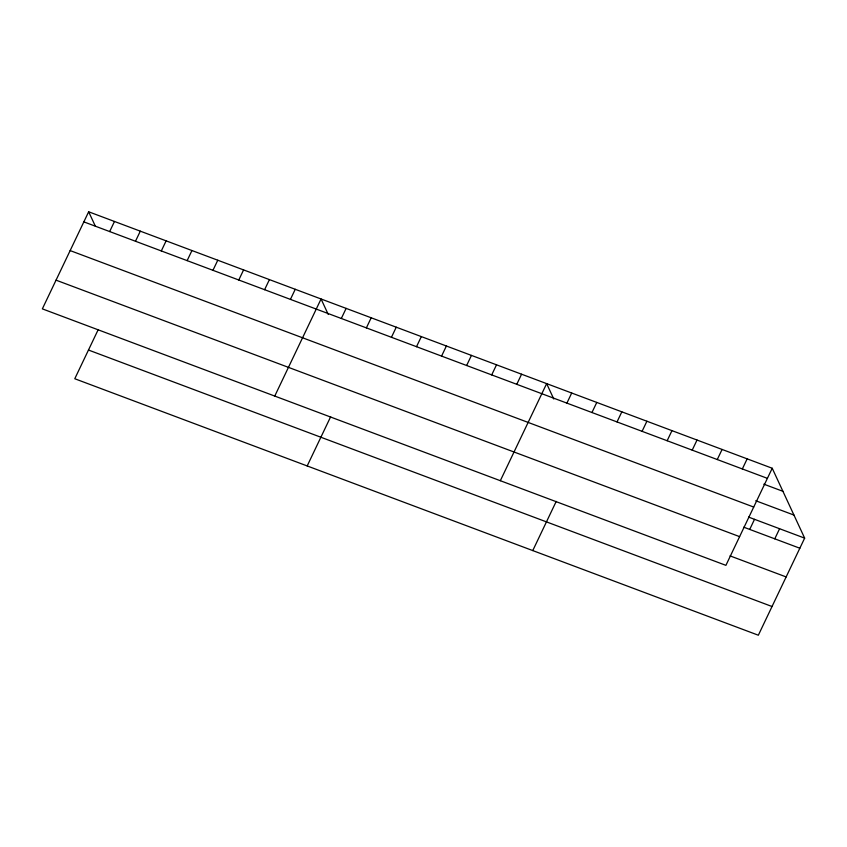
<?xml version="1.0" encoding="UTF-8"?>
<svg xmlns="http://www.w3.org/2000/svg" width="847" height="847" viewBox="0 0 847 847"><rect width="100%" height="100%" fill="white"/><g stroke="black" fill="none" stroke-linecap="round" stroke-linejoin="round"><path stroke-width="1.27" d="M88.66 211.782L42.35 308.869L725.911 565.351L772.22 468.253L88.66 211.782L95.288 226.054M109.665 231.559L114.483 221.469M135.488 241.247L140.306 231.157M98.241 329.557L74.78 378.747L758.34 635.218L804.65 538.131L772.22 468.253M161.311 250.945L166.128 240.844M187.134 260.632L191.951 250.532M212.957 270.32L217.774 260.22M238.78 280.008L243.597 269.907M264.603 289.695L269.42 279.605M290.436 299.383L295.243 289.293M274.756 396.068L321.066 298.98L328.202 314.353M341.32 318.483L346.137 308.382M366.38 327.884L371.198 317.784M307.186 465.945L330.648 416.766M391.441 337.286L396.258 327.196M416.512 346.698L421.33 336.598M441.573 356.1L446.39 346M466.633 365.502L471.451 355.401M491.705 374.903L496.522 364.813M516.765 384.316L521.583 374.215M500.333 480.704L546.643 383.617L553.779 398.99M566.897 403.119L571.704 393.019M591.958 412.521L596.775 402.431M532.763 550.582L556.225 501.403M617.018 421.922L621.836 411.833M642.09 431.335L646.896 421.234M667.15 440.736L671.967 430.636M692.211 450.138L697.028 440.048M717.271 459.54L722.089 449.45M742.343 468.952L747.16 458.852M749.711 529.417L754.518 519.327M774.772 538.83L779.589 528.729M83.842 221.872L767.403 478.354M763.825 484.156L782.924 491.313M755.757 500.746L793.946 515.071M70.153 250.585L753.714 507.057M748.557 517.083L804.65 538.131M743.74 527.183L799.833 548.231M56.04 280.156L739.6 536.638M730.05 555.886L786.143 576.934M88.469 350.033L772.03 606.516"/></g></svg>
